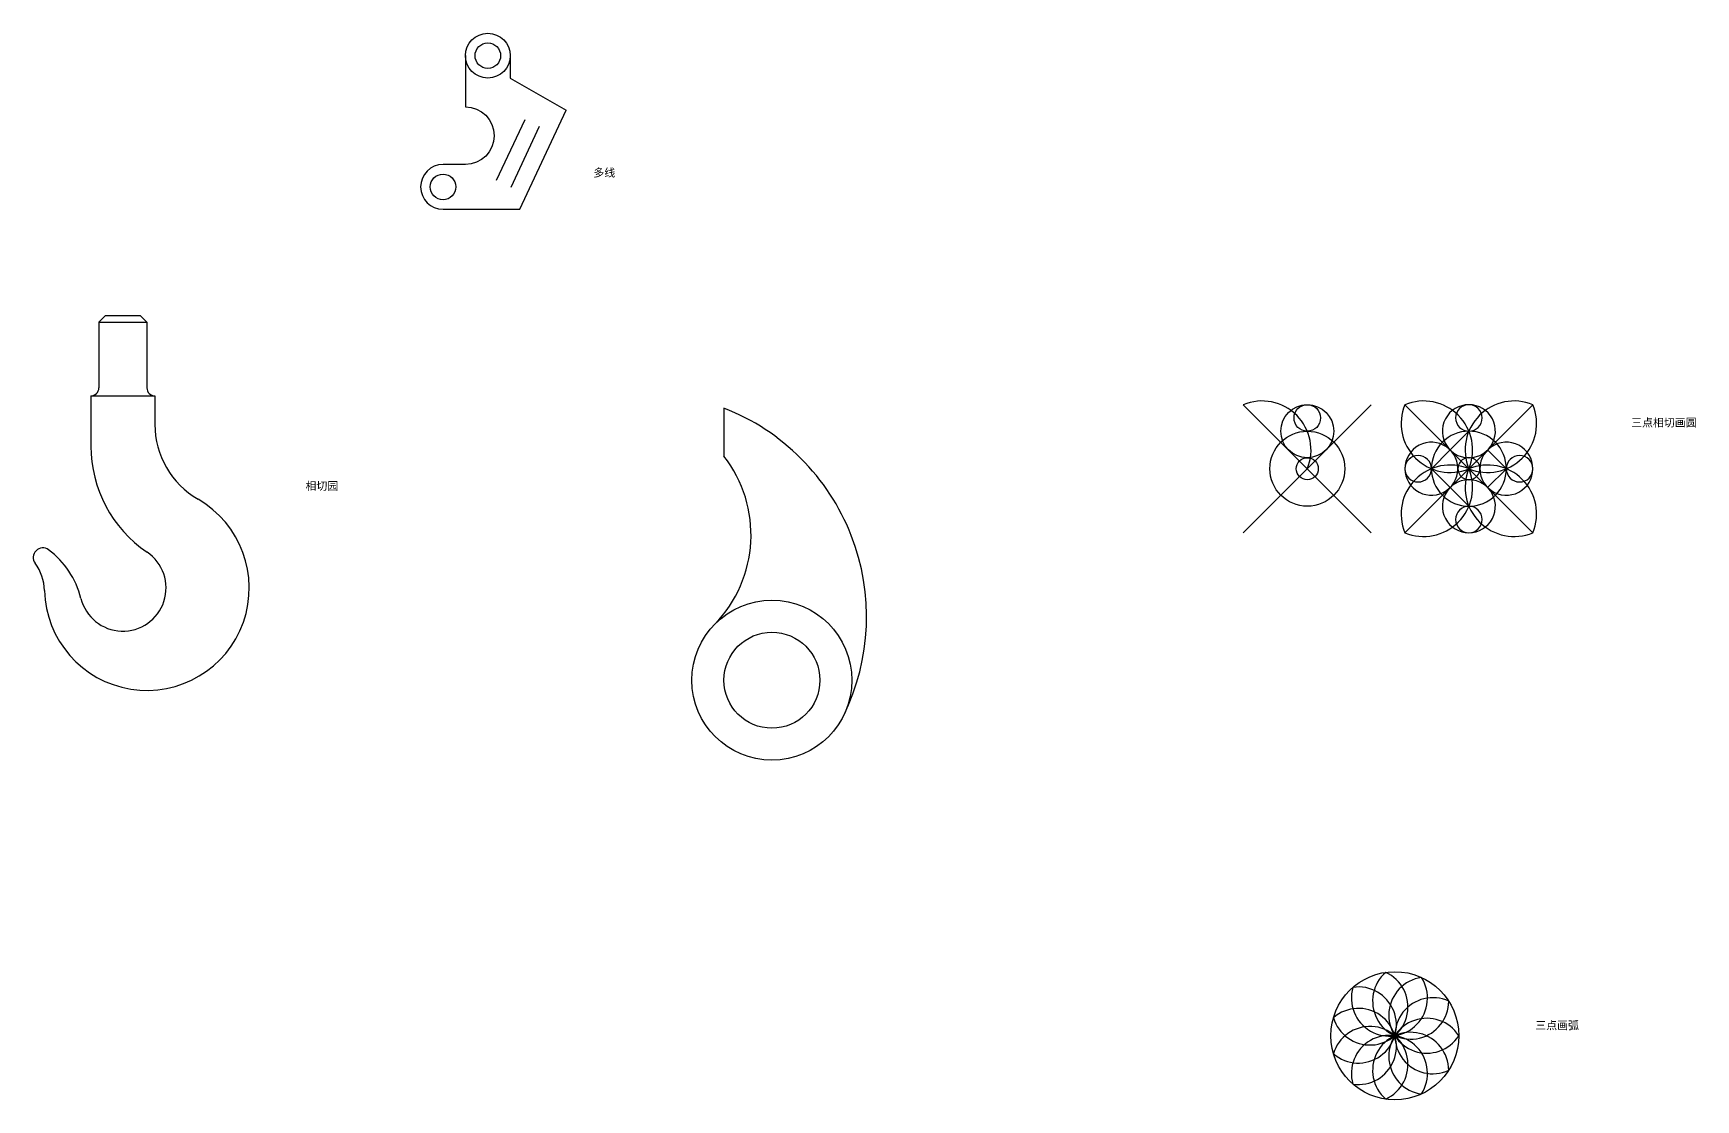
# Model space of a CAD drawing. Header units: millimetres. Extents: x 42 to 1746, y -339 to 263.
# Drawn here: x 1226 to 1746, y -159 to 174 of the extents above; entities that cross this region are included whole.
import ezdxf

# ---------------------------------------------------------------- set-up
doc = ezdxf.new("R2010")
doc.units = ezdxf.units.MM
doc.header["$PDMODE"] = 1
doc.styles.get("Standard").update_dxf_attribs({"font": 'SimSun.ttf'})

msp = doc.modelspace()

# ---------------------------------------------------------------- linework, layer by layer
for p, q in [((1371.068, 128.493), (1379.977, 147.51)), ((1375.596, 126.372), (1384.505, 145.389)), ((1248.782, 86.154), (1246.782, 84.154)), ((1246.782, 84.154), (1246.782, 63.654)), ((1246.782, 84.154), (1261.782, 84.154)), ((1259.782, 86.154), (1261.782, 84.154)), ((1261.782, 84.154), (1261.782, 63.654)), ((1244.282, 61.154), (1244.282, 45.452)), ((1244.282, 61.154), (1264.282, 61.154)), ((1264.282, 61.154), (1264.282, 52.25)), ((1442.1, 57.324), (1442.1, 42.324)), ((1604.403, 58.395), (1644.403, 18.395)), ((1644.403, 58.395), (1604.403, 18.395)), ((1654.895, 58.395), (1694.895, 18.395)), ((1694.895, 58.395), (1654.895, 18.395)), ((1694.895, 58.395), (1654.895, 18.395)), ((1654.895, 18.395), (1694.895, 58.395)), ((1694.895, 18.395), (1654.895, 58.395)), ((1694.895, 18.395), (1654.895, 58.395)), ((1674.895, 50.111), (1669.037, 44.253)), ((1663.179, 38.395), (1669.037, 44.253)), ((1686.61, 38.395), (1680.752, 44.253)), ((1663.179, 38.395), (1669.037, 32.537)), ((1686.61, 38.395), (1680.752, 32.537)), ((1674.895, 26.679), (1669.037, 32.537))]:
    msp.add_line(p, q)
at = {"linetype": 'Continuous'}
for p, q in [((1259.782, 86.154), (1248.782, 86.154)), ((1244.282, 61.154), (1244.282, 61.154))]:
    msp.add_line(p, q, dxfattribs=at)
msp.add_lwpolyline([(1361.332, 167.433), (1361.332, 151.433, -1), (1361.332, 133.433), (1354.332, 133.433, 1), (1354.332, 119.433), (1378.332, 119.433), (1392.759, 150.371)], format="xyb")
msp.add_lwpolyline([(1375.332, 167.433), (1375.332, 160.433), (1392.759, 150.371)])
for centre, radius in [((1368.332, 167.433), 7), ((1368.332, 167.433), 4), ((1354.332, 126.433), 4), ((1624.403, 50.111), 8.284), ((1624.403, 54.253), 4.142), ((1624.403, 38.395), 11.716), ((1624.403, 38.395), 3.431), ((1457.1, -27.676), 25), ((1457.1, -27.676), 15), ((1651.76, -138.731), 20)]:
    msp.add_circle(centre, radius)
for centre, radius, start, end in [((1244.282, 63.654), 2.5, 270, 0), ((1264.282, 63.654), 2.5, 180, 270), ((1416.68, -7.897), 70, 333.92621, 68.70641), ((1610.261, 44.253), 15.307, 337.5, 112.5), ((1669.037, 52.537), 15.307, 157.5, 292.5), ((1660.752, 44.253), 15.307, 337.5, 112.5), ((1674.895, 50.111), 8.284, 90, 276.80014), ((1674.895, 54.253), 4.142, 90, 270), ((1689.037, 44.253), 15.307, 67.5, 202.5), ((1674.895, 50.111), 8.284, 263.19986, 90), ((1674.895, 54.253), 4.142, 270, 90), ((1680.752, 52.537), 15.307, 247.5, 22.5), ((1291.282, 52.25), 27, 180, 240), ((1674.895, 38.395), 11.716, 90, 135), ((1674.895, 38.395), 11.716, 45, 90), ((1284.282, 45.452), 40, 180, 235.89248), ((1410.57, 17.71), 40, 315.71312, 37.97674), ((1663.179, 38.395), 8.284, 353.19986, 180), ((1659.037, 38.395), 4.142, 0, 180), ((1674.895, 38.395), 11.716, 135, 180), ((1674.895, 38.395), 3.431, 73.93554, 135), ((1674.895, 38.395), 3.431, 45, 106.06446), ((1686.61, 38.395), 8.284, 360, 186.80014), ((1674.895, 38.395), 11.716, 360, 45), ((1690.752, 38.395), 4.142, 360, 180), ((1669.037, 24.253), 15.307, 67.5, 202.5), ((1663.179, 38.395), 8.284, 180, 6.80014), ((1660.752, 32.537), 15.307, 247.5, 22.5), ((1659.037, 38.395), 4.142, 180, 360), ((1674.895, 38.395), 11.716, 180, 225), ((1674.895, 38.395), 3.431, 135, 196.06446), ((1674.895, 38.395), 3.431, 163.93554, 225), ((1689.037, 32.537), 15.307, 157.5, 292.5), ((1680.752, 24.253), 15.307, 337.5, 112.5), ((1674.895, 38.395), 3.431, 343.93554, 45), ((1674.895, 38.395), 3.431, 315, 16.06446), ((1686.61, 38.395), 8.284, 173.19986, 360), ((1674.895, 38.395), 11.716, 315, 360), ((1690.752, 38.395), 4.142, 180, 360), ((1674.895, 26.679), 8.284, 83.19986, 270), ((1674.895, 38.395), 3.431, 225, 286.06446), ((1674.895, 26.679), 8.284, 270, 96.80014), ((1674.895, 38.395), 3.431, 253.93554, 315), ((1261.782, 1.154), 32, 181.44556, 60), ((1674.895, 38.395), 11.716, 225, 270), ((1674.895, 22.537), 4.142, 90, 270), ((1674.895, 38.395), 11.716, 270, 315), ((1674.895, 22.537), 4.142, 270, 90), ((1229.282, 10.654), 3, 53.41786, 216.41634), ((1214.979, -8.618), 27, 13.96245, 53.41786), ((1254.282, 1.154), 13.5, 193.96245, 55.89248), ((1214.797, -0.031), 15, 1.44556, 36.41634), ((1643.975, -129.747), 11.887, 196.36364, 65.45455), ((1656.698, -127.918), 11.887, 130.90909, 0), ((1640.354, -135.382), 11.887, 229.09091, 98.18182), ((1650.068, -126.965), 11.887, 163.63636, 32.72727), ((1661.76, -132.304), 11.887, 98.18182, 327.27273), ((1663.647, -138.731), 11.887, 65.45455, 294.54545), ((1640.354, -142.08), 11.887, 261.81818, 130.90909), ((1661.76, -145.158), 11.887, 32.72727, 261.81818), ((1643.975, -147.715), 11.887, 294.54545, 163.63636), ((1650.068, -150.497), 11.887, 327.27273, 196.36364), ((1656.698, -149.544), 11.887, 0, 229.09091)]:
    msp.add_arc(centre, radius, start, end)
for p in [(1442.1, 57.324), (1648.913, -118.934), (1638.663, -123.616), (1660.068, -120.538), (1668.585, -127.918), (1632.57, -133.096), (1671.76, -138.731), (1632.57, -144.366), (1668.585, -149.544), (1638.663, -153.846), (1648.913, -158.527), (1660.068, -156.924)]:
    msp.add_point(p)

# ---------------------------------------------------------------- texts
for s, p in [('多线', (1401.317, 129.611)), ('三点相切画圆', (1725.6, 51.547)), ('相切园', (1311.36, 31.76)), ('三点画弧', (1695.644, -136.749))]:
    msp.add_text(s, height=2.5).set_placement(p)

doc.saveas('drawing.dxf')
